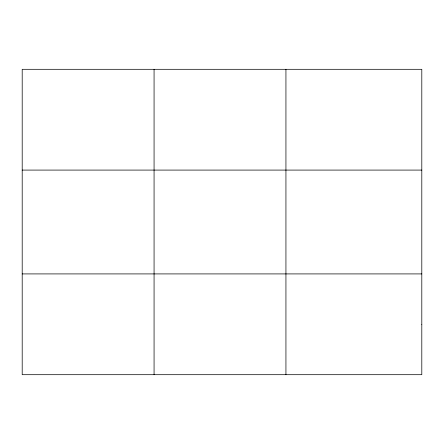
<?xml version="1.0" encoding="UTF-8"?>
<svg xmlns="http://www.w3.org/2000/svg" width="444" height="444" viewBox="0 0 444 444"><rect width="100%" height="100%" fill="white"/><g stroke="black" fill="none" stroke-linecap="round" stroke-linejoin="round"><path stroke-width="0.67" d="M154.068 374.692L154.068 69.308M285.936 374.692L285.936 69.308M22.2 170.085L421.8 170.085M22.2 273.915L421.8 273.915M421.8 324.303L421.8 374.692L22.2 374.692L22.2 69.308L421.8 69.308L421.8 324.303"/></g></svg>
